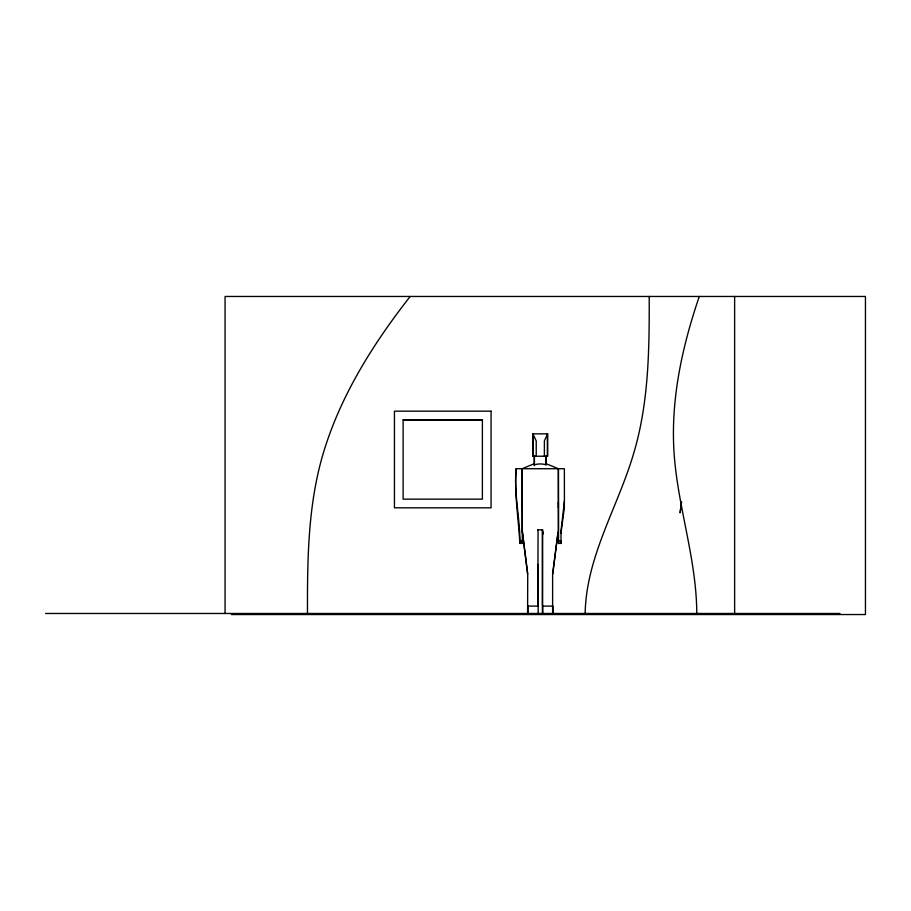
<?xml version="1.0" encoding="UTF-8"?>
<svg xmlns="http://www.w3.org/2000/svg" width="911" height="911" viewBox="0 0 911 911"><rect width="100%" height="100%" fill="white"/><g stroke="black" fill="none" stroke-linecap="round" stroke-linejoin="round"><path stroke-width="1.37" d="M307.474 613.479C307.36 560.39 307.793 506.368 322.767 454.976C339.905 396.501 372.895 344.096 410.178 296.462M649.213 296.462C649.349 349.585 648.86 403.71 633.202 454.976C617.43 507.791 586.149 557.042 585.158 613.479M538.037 529.826L537.923 606.1M547.431 433.841L547.431 456.229M519.953 540.815L522.402 540.815L522.322 543.411L519.862 543.411C520.238 518.427 513.702 493.842 516.207 468.721L564.365 468.721L564.421 501.209L561.039 530.646L560.994 543.411L558.545 543.411L558.397 468.721L546.019 463.665M558.545 543.411L558.625 540.815L561.074 540.815L560.994 543.411M557.942 532.582L552.613 573.987L552.613 613.479M552.749 573.987L558.397 529.826L558.397 468.721M560.96 533.242L564.365 507.734L564.342 500.868M699.272 296.462C684.059 341.09 673.195 387.79 673.434 435.162A293.49 293.49 0 0 0 675.108 464.883C680.426 514.692 696.596 563.089 696.778 613.479M547.613 433.841L547.613 456.229L532.741 456.229L532.741 433.841L547.613 433.841L544.379 440.958L544.379 456.229M527.594 613.479L527.731 573.987L522.174 529.826L522.174 468.721L534.347 463.665M403.129 419.903L482.386 419.903M537.695 529.826L542.66 529.826L542.546 606.1L552.977 606.1L552.977 613.479M527.731 606.1L538.162 606.1L538.162 613.479M45.55 613.479L839.953 613.479M231.405 614.538L865.45 614.538L865.45 296.462L225.063 296.462L225.063 613.479M543.286 533.971L542.318 529.826L542.421 613.479M522.242 531.204L527.594 573.987M546.065 463.87L546.088 464.804A19.951 19.951 0 0 0 534.415 464.804L534.393 463.87M522.322 543.411L522.174 468.721M519.862 543.411C518.541 518.518 514.271 493.83 516.104 468.721M558.375 502.234L558.397 507.734M537.775 564.319L537.786 606.1M522.151 502.234L522.174 507.734M734.63 296.462L734.63 613.479M546.088 456.229L546.088 464.804M545.928 456.229L545.928 464.337M542.785 606.1L542.785 613.479M536.226 456.229L536.226 440.958L532.924 433.841L532.924 456.229M534.415 456.229L534.415 464.804M534.256 456.229L534.256 465.692M527.959 606.1L527.959 613.479M681.519 501.972L680.107 512.87L681.542 501.972M491.063 411.18L394.44 411.18L394.44 507.814L491.063 507.814L491.063 411.18M482.386 419.834L403.129 419.834L403.129 499.16L482.386 499.16L482.386 419.834"/></g></svg>
